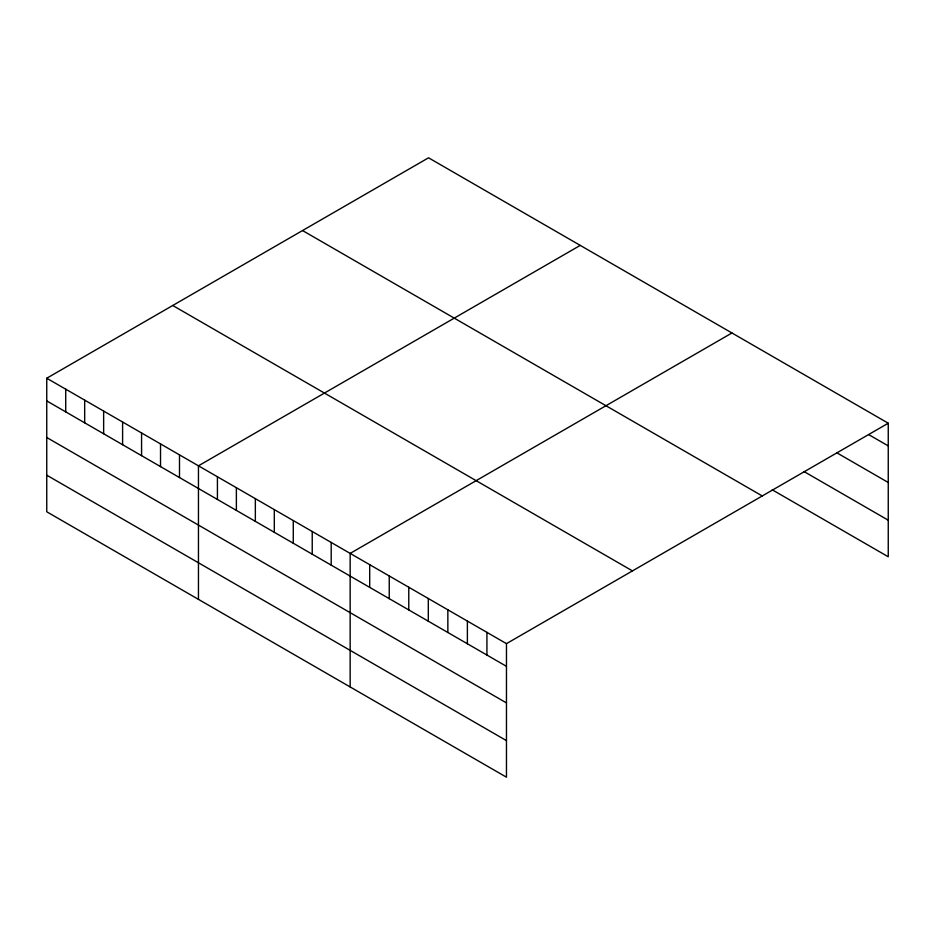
<?xml version="1.0" encoding="UTF-8"?>
<svg xmlns="http://www.w3.org/2000/svg" width="935" height="935" viewBox="0 0 935 935"><rect width="100%" height="100%" fill="white"/><g stroke="black" fill="none" stroke-linecap="round" stroke-linejoin="round"><path stroke-width="1.4" d="M46.75 378.231L506.466 643.642L506.466 777.195L46.75 511.784L46.75 378.231L428.534 157.805L888.25 423.216L888.25 556.769L772.24 489.8M580.238 245.391L198.454 465.817L198.454 599.37M731.953 332.977L350.158 553.403L350.158 686.956M506.466 643.642L888.25 423.216M868.708 434.623L888.25 445.901M836.965 452.879L888.25 482.495M803.995 471.544L888.25 520.187M302.543 230.548L762.259 495.959M172.741 305.488L632.457 570.899M46.75 400.916L506.466 666.328M46.75 437.498L506.466 702.91M46.75 475.19L506.466 740.613M486.925 632.364L486.925 655.049M467.383 621.074L467.383 643.771M447.853 609.795L447.853 632.481M428.312 598.517L428.312 621.202M408.77 587.238L408.77 609.924M389.24 575.96L389.24 598.645M369.699 564.682L369.699 587.367M331.2 542.452L331.2 565.137M312.232 531.501L312.232 554.186M293.274 520.55L293.274 543.247M274.306 509.61L274.306 532.295M255.348 498.659L255.348 521.344M236.38 487.708L236.38 510.393M217.423 476.757L217.423 499.454M179.497 454.866L179.497 477.551M160.528 443.915L160.528 466.6M141.571 432.963L141.571 455.649M122.602 422.024L122.602 444.709M103.645 411.073L103.645 433.758M84.676 400.122L84.676 422.807M65.719 389.17L65.719 411.856"/></g></svg>
